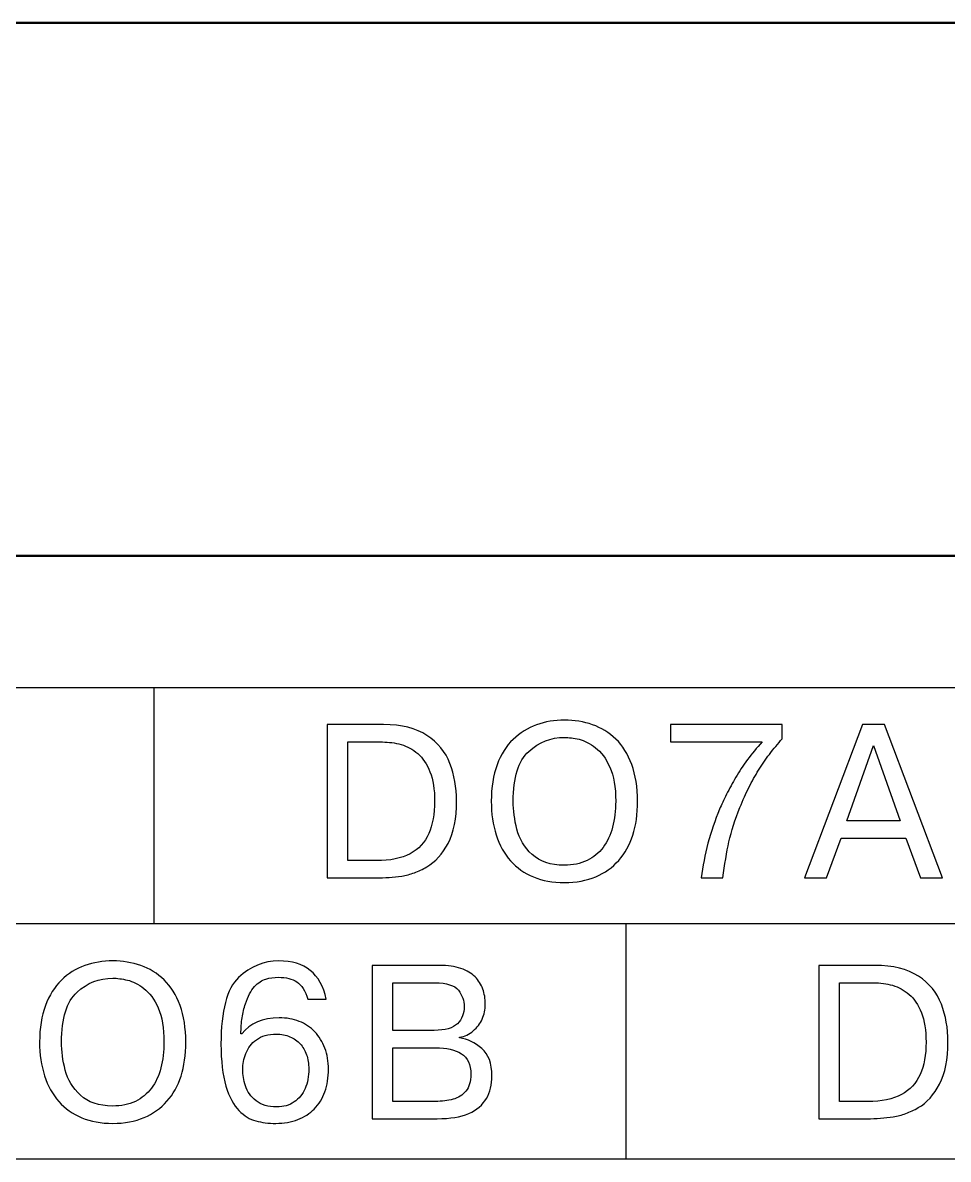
# Model space of a CAD drawing. Header units: millimetres. Extents: x 3520 to 8864, y 403 to 1747.
# Drawn here: x 5632.278 to 5633.173, y 869.368 to 870.467 of the extents above; entities that cross this region are included whole.
import ezdxf

# ---------------------------------------------------------------- set-up
doc = ezdxf.new("R2010")
doc.units = ezdxf.units.MM
doc.layers.add('main', color=5, linetype='Continuous', lineweight=50)
doc.layers.add('text', color=250, linetype='Continuous')

msp = doc.modelspace()

# ---------------------------------------------------------------- linework, layer by layer
at = {"layer": 'main', "color": 0, "linetype": 'Continuous'}
for p, q in [((5635.9879, 870.4665, 1518.358), (5628.4279, 870.4665, 1518.358)), ((5628.4279, 869.9513, 1518.358), (5635.9879, 869.9513, 1518.358))]:
    msp.add_line(p, q, dxfattribs=at)
at = {"layer": 'text', "color": 0}
for points, knots in [([(5628.8655, 869.3678, 1518.358), (5628.8655, 869.3678, 1518.358), (5635.4895, 869.3678, 1518.358), (5635.4895, 869.3678, 1518.358), (5635.4895, 869.3678, 1518.358), (5635.4895, 869.3678, 1518.358), (5635.4895, 869.8238, 1518.358), (5635.4895, 869.8238, 1518.358), (5635.4895, 869.8238, 1518.358), (5635.4895, 869.8238, 1518.358), (5628.8655, 869.8238, 1518.358), (5628.8655, 869.8238, 1518.358), (5628.8655, 869.8238, 1518.358), (5628.8655, 869.8238, 1518.358), (5628.8655, 869.3678, 1518.358), (5628.8655, 869.3678, 1518.358)], [0, 0, 0, 0, 0.25, 0.25, 0.25, 0.25, 0.5, 0.5, 0.5, 0.5, 0.75, 0.75, 0.75, 0.75, 1, 1, 1, 1]), ([(5632.8021, 869.6353, 1518.358), (5632.7909, 869.6353, 1518.358), (5632.7808, 869.6371, 1518.358), (5632.7721, 869.6407, 1518.358), (5632.7721, 869.6407, 1518.358), (5632.7634, 869.6443, 1518.358), (5632.756, 869.6496, 1518.358), (5632.7499, 869.6564, 1518.358), (5632.7499, 869.6564, 1518.358), (5632.7439, 869.6632, 1518.358), (5632.7393, 869.6715, 1518.358), (5632.7361, 869.6813, 1518.358), (5632.7361, 869.6813, 1518.358), (5632.733, 869.6911, 1518.358), (5632.7314, 869.702, 1518.358), (5632.7314, 869.7139, 1518.358), (5632.7314, 869.7139, 1518.358), (5632.7314, 869.7274, 1518.358), (5632.7333, 869.7391, 1518.358), (5632.737, 869.7492, 1518.358), (5632.737, 869.7492, 1518.358), (5632.7408, 869.7592, 1518.358), (5632.7459, 869.7674, 1518.358), (5632.7525, 869.7737, 1518.358), (5632.7525, 869.7737, 1518.358), (5632.759, 869.78, 1518.358), (5632.7666, 869.7847, 1518.358), (5632.7751, 869.7878, 1518.358), (5632.7751, 869.7878, 1518.358), (5632.7836, 869.7909, 1518.358), (5632.7926, 869.7924, 1518.358), (5632.8021, 869.7924, 1518.358), (5632.8021, 869.7924, 1518.358), (5632.8117, 869.7924, 1518.358), (5632.8207, 869.7909, 1518.358), (5632.8293, 869.7879, 1518.358), (5632.8293, 869.7879, 1518.358), (5632.8378, 869.7849, 1518.358), (5632.8453, 869.7803, 1518.358), (5632.8519, 869.774, 1518.358), (5632.8519, 869.774, 1518.358), (5632.8584, 869.7676, 1518.358), (5632.8635, 869.7595, 1518.358), (5632.8672, 869.7494, 1518.358), (5632.8672, 869.7494, 1518.358), (5632.8709, 869.7393, 1518.358), (5632.8728, 869.7274, 1518.358), (5632.8728, 869.7139, 1518.358), (5632.8728, 869.7139, 1518.358), (5632.8728, 869.7015, 1518.358), (5632.8713, 869.6906, 1518.358), (5632.8682, 869.6811, 1518.358), (5632.8682, 869.6811, 1518.358), (5632.8651, 869.6716, 1518.358), (5632.8606, 869.6634, 1518.358), (5632.8546, 869.6567, 1518.358), (5632.8546, 869.6567, 1518.358), (5632.8486, 869.6499, 1518.358), (5632.8412, 869.6446, 1518.358), (5632.8324, 869.6409, 1518.358), (5632.8324, 869.6409, 1518.358), (5632.8236, 869.6372, 1518.358), (5632.8135, 869.6353, 1518.358), (5632.8021, 869.6353, 1518.358)], [0, 0, 0, 0, 0.0625, 0.0625, 0.0625, 0.0625, 0.125, 0.125, 0.125, 0.125, 0.1875, 0.1875, 0.1875, 0.1875, 0.25, 0.25, 0.25, 0.25, 0.3125, 0.3125, 0.3125, 0.3125, 0.375, 0.375, 0.375, 0.375, 0.4375, 0.4375, 0.4375, 0.4375, 0.5, 0.5, 0.5, 0.5, 0.5625, 0.5625, 0.5625, 0.5625, 0.625, 0.625, 0.625, 0.625, 0.6875, 0.6875, 0.6875, 0.6875, 0.75, 0.75, 0.75, 0.75, 0.8125, 0.8125, 0.8125, 0.8125, 0.875, 0.875, 0.875, 0.875, 0.9375, 0.9375, 0.9375, 0.9375, 1, 1, 1, 1]), ([(5632.5728, 869.788, 1518.358), (5632.5728, 869.788, 1518.358), (5632.6273, 869.788, 1518.358), (5632.6273, 869.788, 1518.358), (5632.6273, 869.788, 1518.358), (5632.6447, 869.788, 1518.358), (5632.6587, 869.7845, 1518.358), (5632.6692, 869.7776, 1518.358), (5632.6692, 869.7776, 1518.358), (5632.6798, 869.7706, 1518.358), (5632.6872, 869.7616, 1518.358), (5632.6914, 869.7505, 1518.358), (5632.6914, 869.7505, 1518.358), (5632.6956, 869.7394, 1518.358), (5632.6978, 869.7273, 1518.358), (5632.6978, 869.7143, 1518.358), (5632.6978, 869.7143, 1518.358), (5632.6978, 869.6973, 1518.358), (5632.695, 869.6836, 1518.358), (5632.6896, 869.6732, 1518.358), (5632.6896, 869.6732, 1518.358), (5632.6841, 869.6628, 1518.358), (5632.6773, 869.6552, 1518.358), (5632.6691, 869.6505, 1518.358), (5632.6691, 869.6505, 1518.358), (5632.6651, 869.6482, 1518.358), (5632.661, 869.6463, 1518.358), (5632.657, 869.6448, 1518.358), (5632.657, 869.6448, 1518.358), (5632.653, 869.6433, 1518.358), (5632.649, 869.6422, 1518.358), (5632.6448, 869.6416, 1518.358), (5632.6448, 869.6416, 1518.358), (5632.6368, 869.6404, 1518.358), (5632.6284, 869.6398, 1518.358), (5632.6198, 869.6398, 1518.358), (5632.6198, 869.6398, 1518.358), (5632.6198, 869.6398, 1518.358), (5632.5728, 869.6398, 1518.358), (5632.5728, 869.6398, 1518.358), (5632.5728, 869.6398, 1518.358), (5632.5728, 869.6398, 1518.358), (5632.5728, 869.788, 1518.358), (5632.5728, 869.788, 1518.358)], [0, 0, 0, 0, 0.090909, 0.090909, 0.090909, 0.090909, 0.181818, 0.181818, 0.181818, 0.181818, 0.272727, 0.272727, 0.272727, 0.272727, 0.363636, 0.363636, 0.363636, 0.363636, 0.454545, 0.454545, 0.454545, 0.454545, 0.545455, 0.545455, 0.545455, 0.545455, 0.636364, 0.636364, 0.636364, 0.636364, 0.727273, 0.727273, 0.727273, 0.727273, 0.818182, 0.818182, 0.818182, 0.818182, 0.909091, 0.909091, 0.909091, 0.909091, 1, 1, 1, 1]), ([(5632.9047, 869.7712, 1518.358), (5632.9047, 869.7712, 1518.358), (5632.9047, 869.788, 1518.358), (5632.9047, 869.788, 1518.358), (5632.9047, 869.788, 1518.358), (5632.9047, 869.788, 1518.358), (5633.0128, 869.788, 1518.358), (5633.0128, 869.788, 1518.358), (5633.0128, 869.788, 1518.358), (5633.0128, 869.788, 1518.358), (5633.0128, 869.7744, 1518.358), (5633.0128, 869.7744, 1518.358), (5633.0128, 869.7744, 1518.358), (5633.0085, 869.7696, 1518.358), (5633.0044, 869.7645, 1518.358), (5633.0003, 869.7592, 1518.358), (5633.0003, 869.7592, 1518.358), (5632.9965, 869.7543, 1518.358), (5632.993, 869.7492, 1518.358), (5632.9898, 869.7439, 1518.358), (5632.9898, 869.7439, 1518.358), (5632.9865, 869.7387, 1518.358), (5632.9835, 869.7331, 1518.358), (5632.9805, 869.7273, 1518.358), (5632.9805, 869.7273, 1518.358), (5632.9776, 869.7214, 1518.358), (5632.9747, 869.715, 1518.358), (5632.9718, 869.708, 1518.358), (5632.9718, 869.708, 1518.358), (5632.9671, 869.6961, 1518.358), (5632.9636, 869.6851, 1518.358), (5632.9612, 869.6748, 1518.358), (5632.9612, 869.6748, 1518.358), (5632.9589, 869.6645, 1518.358), (5632.957, 869.6528, 1518.358), (5632.9554, 869.6398, 1518.358), (5632.9554, 869.6398, 1518.358), (5632.9554, 869.6398, 1518.358), (5632.9344, 869.6398, 1518.358), (5632.9344, 869.6398, 1518.358), (5632.9344, 869.6398, 1518.358), (5632.9372, 869.6624, 1518.358), (5632.9431, 869.6846, 1518.358), (5632.9522, 869.7062, 1518.358), (5632.9522, 869.7062, 1518.358), (5632.9539, 869.7103, 1518.358), (5632.9561, 869.7151, 1518.358), (5632.9589, 869.7206, 1518.358), (5632.9589, 869.7206, 1518.358), (5632.9617, 869.7261, 1518.358), (5632.9647, 869.7316, 1518.358), (5632.9679, 869.7371, 1518.358), (5632.9679, 869.7371, 1518.358), (5632.9743, 869.7484, 1518.358), (5632.9828, 869.7598, 1518.358), (5632.9934, 869.7712, 1518.358), (5632.9934, 869.7712, 1518.358), (5632.9934, 869.7712, 1518.358), (5632.9047, 869.7712, 1518.358), (5632.9047, 869.7712, 1518.358)], [0, 0, 0, 0, 0.066667, 0.066667, 0.066667, 0.066667, 0.133333, 0.133333, 0.133333, 0.133333, 0.2, 0.2, 0.2, 0.2, 0.266667, 0.266667, 0.266667, 0.266667, 0.333333, 0.333333, 0.333333, 0.333333, 0.4, 0.4, 0.4, 0.4, 0.466667, 0.466667, 0.466667, 0.466667, 0.533333, 0.533333, 0.533333, 0.533333, 0.6, 0.6, 0.6, 0.6, 0.666667, 0.666667, 0.666667, 0.666667, 0.733333, 0.733333, 0.733333, 0.733333, 0.8, 0.8, 0.8, 0.8, 0.866667, 0.866667, 0.866667, 0.866667, 0.933333, 0.933333, 0.933333, 0.933333, 1, 1, 1, 1]), ([(5633.0696, 869.6781, 1518.358), (5633.0696, 869.6781, 1518.358), (5633.0557, 869.6398, 1518.358), (5633.0557, 869.6398, 1518.358), (5633.0557, 869.6398, 1518.358), (5633.0557, 869.6398, 1518.358), (5633.0343, 869.6398, 1518.358), (5633.0343, 869.6398, 1518.358), (5633.0343, 869.6398, 1518.358), (5633.0343, 869.6398, 1518.358), (5633.0904, 869.788, 1518.358), (5633.0904, 869.788, 1518.358), (5633.0904, 869.788, 1518.358), (5633.0904, 869.788, 1518.358), (5633.1116, 869.788, 1518.358), (5633.1116, 869.788, 1518.358), (5633.1116, 869.788, 1518.358), (5633.1116, 869.788, 1518.358), (5633.1676, 869.6398, 1518.358), (5633.1676, 869.6398, 1518.358), (5633.1676, 869.6398, 1518.358), (5633.1676, 869.6398, 1518.358), (5633.1463, 869.6398, 1518.358), (5633.1463, 869.6398, 1518.358), (5633.1463, 869.6398, 1518.358), (5633.1463, 869.6398, 1518.358), (5633.1322, 869.6781, 1518.358), (5633.1322, 869.6781, 1518.358), (5633.1322, 869.6781, 1518.358), (5633.1322, 869.6781, 1518.358), (5633.0696, 869.6781, 1518.358), (5633.0696, 869.6781, 1518.358)], [0, 0, 0, 0, 0.125, 0.125, 0.125, 0.125, 0.25, 0.25, 0.25, 0.25, 0.375, 0.375, 0.375, 0.375, 0.5, 0.5, 0.5, 0.5, 0.625, 0.625, 0.625, 0.625, 0.75, 0.75, 0.75, 0.75, 0.875, 0.875, 0.875, 0.875, 1, 1, 1, 1]), ([(5632.5927, 869.7712, 1518.358), (5632.5927, 869.7712, 1518.358), (5632.5927, 869.6565, 1518.358), (5632.5927, 869.6565, 1518.358), (5632.5927, 869.6565, 1518.358), (5632.5927, 869.6565, 1518.358), (5632.6204, 869.6565, 1518.358), (5632.6204, 869.6565, 1518.358), (5632.6204, 869.6565, 1518.358), (5632.6337, 869.6565, 1518.358), (5632.6444, 869.6587, 1518.358), (5632.6528, 869.6632, 1518.358), (5632.6528, 869.6632, 1518.358), (5632.6611, 869.6676, 1518.358), (5632.6672, 869.6741, 1518.358), (5632.6709, 869.6826, 1518.358), (5632.6709, 869.6826, 1518.358), (5632.6747, 869.6911, 1518.358), (5632.6766, 869.7015, 1518.358), (5632.6766, 869.7139, 1518.358), (5632.6766, 869.7139, 1518.358), (5632.6766, 869.7252, 1518.358), (5632.6751, 869.7347, 1518.358), (5632.6721, 869.7423, 1518.358), (5632.6721, 869.7423, 1518.358), (5632.6691, 869.7499, 1518.358), (5632.6651, 869.7558, 1518.358), (5632.6603, 869.76, 1518.358), (5632.6603, 869.76, 1518.358), (5632.6554, 869.7642, 1518.358), (5632.6501, 869.7671, 1518.358), (5632.6442, 869.7687, 1518.358), (5632.6442, 869.7687, 1518.358), (5632.6383, 869.7704, 1518.358), (5632.6323, 869.7712, 1518.358), (5632.6261, 869.7712, 1518.358), (5632.6261, 869.7712, 1518.358), (5632.6261, 869.7712, 1518.358), (5632.5927, 869.7712, 1518.358), (5632.5927, 869.7712, 1518.358)], [0, 0, 0, 0, 0.1, 0.1, 0.1, 0.1, 0.2, 0.2, 0.2, 0.2, 0.3, 0.3, 0.3, 0.3, 0.4, 0.4, 0.4, 0.4, 0.5, 0.5, 0.5, 0.5, 0.6, 0.6, 0.6, 0.6, 0.7, 0.7, 0.7, 0.7, 0.8, 0.8, 0.8, 0.8, 0.9, 0.9, 0.9, 0.9, 1, 1, 1, 1]), ([(5632.8021, 869.6521, 1518.358), (5632.8103, 869.6521, 1518.358), (5632.8176, 869.6536, 1518.358), (5632.824, 869.6566, 1518.358), (5632.824, 869.6566, 1518.358), (5632.8302, 869.6597, 1518.358), (5632.8354, 869.6639, 1518.358), (5632.8395, 869.6693, 1518.358), (5632.8395, 869.6693, 1518.358), (5632.8436, 869.6747, 1518.358), (5632.8466, 869.6812, 1518.358), (5632.8487, 869.6889, 1518.358), (5632.8487, 869.6889, 1518.358), (5632.8507, 869.6965, 1518.358), (5632.8517, 869.7048, 1518.358), (5632.8517, 869.7139, 1518.358), (5632.8517, 869.7139, 1518.358), (5632.8517, 869.7274, 1518.358), (5632.8498, 869.7384, 1518.358), (5632.846, 869.7468, 1518.358), (5632.846, 869.7468, 1518.358), (5632.8423, 869.7553, 1518.358), (5632.8377, 869.7616, 1518.358), (5632.8322, 869.7657, 1518.358), (5632.8322, 869.7657, 1518.358), (5632.8268, 869.7699, 1518.358), (5632.8215, 869.7725, 1518.358), (5632.8163, 869.7738, 1518.358), (5632.8163, 869.7738, 1518.358), (5632.8112, 869.775, 1518.358), (5632.8064, 869.7756, 1518.358), (5632.8021, 869.7756, 1518.358), (5632.8021, 869.7756, 1518.358), (5632.7891, 869.7756, 1518.358), (5632.7776, 869.7711, 1518.358), (5632.7676, 869.7621, 1518.358), (5632.7676, 869.7621, 1518.358), (5632.7576, 869.753, 1518.358), (5632.7526, 869.7369, 1518.358), (5632.7526, 869.7139, 1518.358), (5632.7526, 869.7139, 1518.358), (5632.7526, 869.7051, 1518.358), (5632.7538, 869.696, 1518.358), (5632.7562, 869.6868, 1518.358), (5632.7562, 869.6868, 1518.358), (5632.7586, 869.6775, 1518.358), (5632.7635, 869.6695, 1518.358), (5632.7708, 869.6625, 1518.358), (5632.7708, 869.6625, 1518.358), (5632.7782, 869.6556, 1518.358), (5632.7886, 869.6521, 1518.358), (5632.8021, 869.6521, 1518.358)], [0, 0, 0, 0, 0.076923, 0.076923, 0.076923, 0.076923, 0.153846, 0.153846, 0.153846, 0.153846, 0.230769, 0.230769, 0.230769, 0.230769, 0.307692, 0.307692, 0.307692, 0.307692, 0.384615, 0.384615, 0.384615, 0.384615, 0.461538, 0.461538, 0.461538, 0.461538, 0.538462, 0.538462, 0.538462, 0.538462, 0.615385, 0.615385, 0.615385, 0.615385, 0.692308, 0.692308, 0.692308, 0.692308, 0.769231, 0.769231, 0.769231, 0.769231, 0.846154, 0.846154, 0.846154, 0.846154, 0.923077, 0.923077, 0.923077, 0.923077, 1, 1, 1, 1]), ([(5633.0751, 869.6949, 1518.358), (5633.0751, 869.6949, 1518.358), (5633.1268, 869.6949, 1518.358), (5633.1268, 869.6949, 1518.358), (5633.1268, 869.6949, 1518.358), (5633.1268, 869.6949, 1518.358), (5633.1009, 869.7678, 1518.358), (5633.1009, 869.7678, 1518.358), (5633.1009, 869.7678, 1518.358), (5633.1009, 869.7678, 1518.358), (5633.0751, 869.6949, 1518.358), (5633.0751, 869.6949, 1518.358)], [0, 0, 0, 0, 0.333333, 0.333333, 0.333333, 0.333333, 0.666667, 0.666667, 0.666667, 0.666667, 1, 1, 1, 1]), ([(5632.3653, 869.4025, 1518.358), (5632.3541, 869.4025, 1518.358), (5632.3441, 869.4043, 1518.358), (5632.3353, 869.408, 1518.358), (5632.3353, 869.408, 1518.358), (5632.3266, 869.4116, 1518.358), (5632.3192, 869.4168, 1518.358), (5632.3132, 869.4236, 1518.358), (5632.3132, 869.4236, 1518.358), (5632.3071, 869.4304, 1518.358), (5632.3026, 869.4387, 1518.358), (5632.2994, 869.4485, 1518.358), (5632.2994, 869.4485, 1518.358), (5632.2962, 869.4583, 1518.358), (5632.2946, 869.4692, 1518.358), (5632.2946, 869.4811, 1518.358), (5632.2946, 869.4811, 1518.358), (5632.2946, 869.4946, 1518.358), (5632.2965, 869.5064, 1518.358), (5632.3003, 869.5164, 1518.358), (5632.3003, 869.5164, 1518.358), (5632.304, 869.5264, 1518.358), (5632.3091, 869.5346, 1518.358), (5632.3157, 869.5409, 1518.358), (5632.3157, 869.5409, 1518.358), (5632.3222, 869.5473, 1518.358), (5632.3298, 869.552, 1518.358), (5632.3383, 869.555, 1518.358), (5632.3383, 869.555, 1518.358), (5632.3468, 869.5581, 1518.358), (5632.3558, 869.5596, 1518.358), (5632.3653, 869.5596, 1518.358), (5632.3653, 869.5596, 1518.358), (5632.3749, 869.5596, 1518.358), (5632.3839, 869.5581, 1518.358), (5632.3925, 869.5552, 1518.358), (5632.3925, 869.5552, 1518.358), (5632.401, 869.5522, 1518.358), (5632.4086, 869.5475, 1518.358), (5632.4151, 869.5412, 1518.358), (5632.4151, 869.5412, 1518.358), (5632.4216, 869.5349, 1518.358), (5632.4267, 869.5267, 1518.358), (5632.4304, 869.5166, 1518.358), (5632.4304, 869.5166, 1518.358), (5632.4341, 869.5065, 1518.358), (5632.436, 869.4946, 1518.358), (5632.436, 869.4811, 1518.358), (5632.436, 869.4811, 1518.358), (5632.436, 869.4688, 1518.358), (5632.4345, 869.4578, 1518.358), (5632.4314, 869.4483, 1518.358), (5632.4314, 869.4483, 1518.358), (5632.4283, 869.4388, 1518.358), (5632.4238, 869.4307, 1518.358), (5632.4178, 869.4239, 1518.358), (5632.4178, 869.4239, 1518.358), (5632.4118, 869.4171, 1518.358), (5632.4044, 869.4118, 1518.358), (5632.3956, 869.4081, 1518.358), (5632.3956, 869.4081, 1518.358), (5632.3869, 869.4044, 1518.358), (5632.3767, 869.4025, 1518.358), (5632.3653, 869.4025, 1518.358)], [0, 0, 0, 0, 0.0625, 0.0625, 0.0625, 0.0625, 0.125, 0.125, 0.125, 0.125, 0.1875, 0.1875, 0.1875, 0.1875, 0.25, 0.25, 0.25, 0.25, 0.3125, 0.3125, 0.3125, 0.3125, 0.375, 0.375, 0.375, 0.375, 0.4375, 0.4375, 0.4375, 0.4375, 0.5, 0.5, 0.5, 0.5, 0.5625, 0.5625, 0.5625, 0.5625, 0.625, 0.625, 0.625, 0.625, 0.6875, 0.6875, 0.6875, 0.6875, 0.75, 0.75, 0.75, 0.75, 0.8125, 0.8125, 0.8125, 0.8125, 0.875, 0.875, 0.875, 0.875, 0.9375, 0.9375, 0.9375, 0.9375, 1, 1, 1, 1]), ([(5632.5718, 869.5225, 1518.358), (5632.5718, 869.5225, 1518.358), (5632.554, 869.5225, 1518.358), (5632.554, 869.5225, 1518.358), (5632.554, 869.5225, 1518.358), (5632.5516, 869.5307, 1518.358), (5632.5481, 869.5362, 1518.358), (5632.5434, 869.5392, 1518.358), (5632.5434, 869.5392, 1518.358), (5632.5388, 869.5422, 1518.358), (5632.5328, 869.5437, 1518.358), (5632.5257, 869.5437, 1518.358), (5632.5257, 869.5437, 1518.358), (5632.5211, 869.5437, 1518.358), (5632.517, 869.5432, 1518.358), (5632.5133, 869.542, 1518.358), (5632.5133, 869.542, 1518.358), (5632.5097, 869.5409, 1518.358), (5632.506, 869.5385, 1518.358), (5632.5025, 869.5347, 1518.358), (5632.5025, 869.5347, 1518.358), (5632.4989, 869.531, 1518.358), (5632.496, 869.5255, 1518.358), (5632.4937, 869.5181, 1518.358), (5632.4937, 869.5181, 1518.358), (5632.4923, 869.5138, 1518.358), (5632.4912, 869.5093, 1518.358), (5632.4904, 869.5046, 1518.358), (5632.4904, 869.5046, 1518.358), (5632.4897, 869.5, 1518.358), (5632.4893, 869.4948, 1518.358), (5632.4893, 869.489, 1518.358), (5632.4893, 869.489, 1518.358), (5632.4893, 869.489, 1518.358), (5632.4901, 869.489, 1518.358), (5632.4901, 869.489, 1518.358), (5632.4901, 869.489, 1518.358), (5632.4982, 869.4994, 1518.358), (5632.5103, 869.5046, 1518.358), (5632.5263, 869.5046, 1518.358), (5632.5263, 869.5046, 1518.358), (5632.5334, 869.5046, 1518.358), (5632.5398, 869.5034, 1518.358), (5632.5456, 869.5011, 1518.358), (5632.5456, 869.5011, 1518.358), (5632.5514, 869.4989, 1518.358), (5632.5565, 869.4955, 1518.358), (5632.5607, 869.4911, 1518.358), (5632.5607, 869.4911, 1518.358), (5632.565, 869.4866, 1518.358), (5632.5683, 869.4813, 1518.358), (5632.5705, 869.4752, 1518.358), (5632.5705, 869.4752, 1518.358), (5632.5728, 869.4691, 1518.358), (5632.5739, 869.4623, 1518.358), (5632.5739, 869.4549, 1518.358), (5632.5739, 869.4549, 1518.358), (5632.5739, 869.4469, 1518.358), (5632.5728, 869.4397, 1518.358), (5632.5705, 869.4331, 1518.358), (5632.5705, 869.4331, 1518.358), (5632.5682, 869.4266, 1518.358), (5632.5647, 869.421, 1518.358), (5632.5602, 869.4164, 1518.358), (5632.5602, 869.4164, 1518.358), (5632.5559, 869.4121, 1518.358), (5632.5506, 869.4086, 1518.358), (5632.5444, 869.4062, 1518.358), (5632.5444, 869.4062, 1518.358), (5632.538, 869.4038, 1518.358), (5632.5309, 869.4025, 1518.358), (5632.5231, 869.4025, 1518.358), (5632.5231, 869.4025, 1518.358), (5632.5159, 869.4025, 1518.358), (5632.5094, 869.4033, 1518.358), (5632.5037, 869.4049, 1518.358), (5632.5037, 869.4049, 1518.358), (5632.498, 869.4064, 1518.358), (5632.4926, 869.4098, 1518.358), (5632.4874, 869.4149, 1518.358), (5632.4874, 869.4149, 1518.358), (5632.4822, 869.42, 1518.358), (5632.478, 869.4279, 1518.358), (5632.4748, 869.4386, 1518.358), (5632.4748, 869.4386, 1518.358), (5632.4716, 869.4492, 1518.358), (5632.47, 869.4628, 1518.358), (5632.47, 869.4792, 1518.358), (5632.47, 869.4792, 1518.358), (5632.47, 869.5114, 1518.358), (5632.4757, 869.5329, 1518.358), (5632.4871, 869.5435, 1518.358), (5632.4871, 869.5435, 1518.358), (5632.4986, 869.5543, 1518.358), (5632.5115, 869.5596, 1518.358), (5632.5259, 869.5596, 1518.358), (5632.5259, 869.5596, 1518.358), (5632.5511, 869.5596, 1518.358), (5632.5664, 869.5473, 1518.358), (5632.5718, 869.5225, 1518.358)], [0, 0, 0, 0, 0.04, 0.04, 0.04, 0.04, 0.08, 0.08, 0.08, 0.08, 0.12, 0.12, 0.12, 0.12, 0.16, 0.16, 0.16, 0.16, 0.2, 0.2, 0.2, 0.2, 0.24, 0.24, 0.24, 0.24, 0.28, 0.28, 0.28, 0.28, 0.32, 0.32, 0.32, 0.32, 0.36, 0.36, 0.36, 0.36, 0.4, 0.4, 0.4, 0.4, 0.44, 0.44, 0.44, 0.44, 0.48, 0.48, 0.48, 0.48, 0.52, 0.52, 0.52, 0.52, 0.56, 0.56, 0.56, 0.56, 0.6, 0.6, 0.6, 0.6, 0.64, 0.64, 0.64, 0.64, 0.68, 0.68, 0.68, 0.68, 0.72, 0.72, 0.72, 0.72, 0.76, 0.76, 0.76, 0.76, 0.8, 0.8, 0.8, 0.8, 0.84, 0.84, 0.84, 0.84, 0.88, 0.88, 0.88, 0.88, 0.92, 0.92, 0.92, 0.92, 0.96, 0.96, 0.96, 0.96, 1, 1, 1, 1]), ([(5632.6163, 869.5552, 1518.358), (5632.6163, 869.5552, 1518.358), (5632.6813, 869.5552, 1518.358), (5632.6813, 869.5552, 1518.358), (5632.6813, 869.5552, 1518.358), (5632.6855, 869.5552, 1518.358), (5632.6892, 869.5549, 1518.358), (5632.6925, 869.5544, 1518.358), (5632.6925, 869.5544, 1518.358), (5632.6958, 869.554, 1518.358), (5632.699, 869.5532, 1518.358), (5632.702, 869.5522, 1518.358), (5632.702, 869.5522, 1518.358), (5632.7077, 869.5503, 1518.358), (5632.7122, 869.5477, 1518.358), (5632.7157, 869.5442, 1518.358), (5632.7157, 869.5442, 1518.358), (5632.7191, 869.5408, 1518.358), (5632.7216, 869.5368, 1518.358), (5632.7232, 869.5324, 1518.358), (5632.7232, 869.5324, 1518.358), (5632.7248, 869.5279, 1518.358), (5632.7256, 869.523, 1518.358), (5632.7256, 869.5175, 1518.358), (5632.7256, 869.5175, 1518.358), (5632.7256, 869.5126, 1518.358), (5632.7246, 869.5079, 1518.358), (5632.7226, 869.5034, 1518.358), (5632.7226, 869.5034, 1518.358), (5632.7207, 869.4989, 1518.358), (5632.7178, 869.4951, 1518.358), (5632.7139, 869.4919, 1518.358), (5632.7139, 869.4919, 1518.358), (5632.7101, 869.4887, 1518.358), (5632.7057, 869.4866, 1518.358), (5632.7008, 869.4857, 1518.358), (5632.7008, 869.4857, 1518.358), (5632.7008, 869.4857, 1518.358), (5632.7008, 869.4851, 1518.358), (5632.7008, 869.4851, 1518.358), (5632.7008, 869.4851, 1518.358), (5632.7085, 869.4839, 1518.358), (5632.7156, 869.4805, 1518.358), (5632.7222, 869.4749, 1518.358), (5632.7222, 869.4749, 1518.358), (5632.7287, 869.4694, 1518.358), (5632.732, 869.4605, 1518.358), (5632.732, 869.4483, 1518.358), (5632.732, 869.4483, 1518.358), (5632.732, 869.44, 1518.358), (5632.7302, 869.4327, 1518.358), (5632.7267, 869.4266, 1518.358), (5632.7267, 869.4266, 1518.358), (5632.7232, 869.4204, 1518.358), (5632.7175, 869.4156, 1518.358), (5632.7096, 869.4121, 1518.358), (5632.7096, 869.4121, 1518.358), (5632.7017, 869.4087, 1518.358), (5632.6915, 869.407, 1518.358), (5632.6791, 869.407, 1518.358), (5632.6791, 869.407, 1518.358), (5632.6791, 869.407, 1518.358), (5632.6163, 869.407, 1518.358), (5632.6163, 869.407, 1518.358), (5632.6163, 869.407, 1518.358), (5632.6163, 869.407, 1518.358), (5632.6163, 869.5552, 1518.358), (5632.6163, 869.5552, 1518.358)], [0, 0, 0, 0, 0.058824, 0.058824, 0.058824, 0.058824, 0.117647, 0.117647, 0.117647, 0.117647, 0.176471, 0.176471, 0.176471, 0.176471, 0.235294, 0.235294, 0.235294, 0.235294, 0.294118, 0.294118, 0.294118, 0.294118, 0.352941, 0.352941, 0.352941, 0.352941, 0.411765, 0.411765, 0.411765, 0.411765, 0.470588, 0.470588, 0.470588, 0.470588, 0.529412, 0.529412, 0.529412, 0.529412, 0.588235, 0.588235, 0.588235, 0.588235, 0.647059, 0.647059, 0.647059, 0.647059, 0.705882, 0.705882, 0.705882, 0.705882, 0.764706, 0.764706, 0.764706, 0.764706, 0.823529, 0.823529, 0.823529, 0.823529, 0.882353, 0.882353, 0.882353, 0.882353, 0.941176, 0.941176, 0.941176, 0.941176, 1, 1, 1, 1]), ([(5633.048, 869.5552, 1518.358), (5633.048, 869.5552, 1518.358), (5633.1025, 869.5552, 1518.358), (5633.1025, 869.5552, 1518.358), (5633.1025, 869.5552, 1518.358), (5633.1199, 869.5552, 1518.358), (5633.1339, 869.5517, 1518.358), (5633.1444, 869.5448, 1518.358), (5633.1444, 869.5448, 1518.358), (5633.155, 869.5379, 1518.358), (5633.1624, 869.5288, 1518.358), (5633.1666, 869.5177, 1518.358), (5633.1666, 869.5177, 1518.358), (5633.1709, 869.5066, 1518.358), (5633.173, 869.4945, 1518.358), (5633.173, 869.4815, 1518.358), (5633.173, 869.4815, 1518.358), (5633.173, 869.4645, 1518.358), (5633.1703, 869.4508, 1518.358), (5633.1648, 869.4404, 1518.358), (5633.1648, 869.4404, 1518.358), (5633.1594, 869.4301, 1518.358), (5633.1526, 869.4225, 1518.358), (5633.1443, 869.4177, 1518.358), (5633.1443, 869.4177, 1518.358), (5633.1403, 869.4154, 1518.358), (5633.1363, 869.4135, 1518.358), (5633.1323, 869.412, 1518.358), (5633.1323, 869.412, 1518.358), (5633.1282, 869.4105, 1518.358), (5633.1242, 869.4095, 1518.358), (5633.1201, 869.4089, 1518.358), (5633.1201, 869.4089, 1518.358), (5633.112, 869.4076, 1518.358), (5633.1037, 869.407, 1518.358), (5633.095, 869.407, 1518.358), (5633.095, 869.407, 1518.358), (5633.095, 869.407, 1518.358), (5633.048, 869.407, 1518.358), (5633.048, 869.407, 1518.358), (5633.048, 869.407, 1518.358), (5633.048, 869.407, 1518.358), (5633.048, 869.5552, 1518.358), (5633.048, 869.5552, 1518.358)], [0, 0, 0, 0, 0.090909, 0.090909, 0.090909, 0.090909, 0.181818, 0.181818, 0.181818, 0.181818, 0.272727, 0.272727, 0.272727, 0.272727, 0.363636, 0.363636, 0.363636, 0.363636, 0.454545, 0.454545, 0.454545, 0.454545, 0.545455, 0.545455, 0.545455, 0.545455, 0.636364, 0.636364, 0.636364, 0.636364, 0.727273, 0.727273, 0.727273, 0.727273, 0.818182, 0.818182, 0.818182, 0.818182, 0.909091, 0.909091, 0.909091, 0.909091, 1, 1, 1, 1]), ([(5632.3653, 869.4193, 1518.358), (5632.3736, 869.4193, 1518.358), (5632.3809, 869.4208, 1518.358), (5632.3872, 869.4238, 1518.358), (5632.3872, 869.4238, 1518.358), (5632.3935, 869.4269, 1518.358), (5632.3986, 869.4311, 1518.358), (5632.4027, 869.4365, 1518.358), (5632.4027, 869.4365, 1518.358), (5632.4068, 869.4419, 1518.358), (5632.4098, 869.4484, 1518.358), (5632.4119, 869.4561, 1518.358), (5632.4119, 869.4561, 1518.358), (5632.4139, 869.4637, 1518.358), (5632.4149, 869.4721, 1518.358), (5632.4149, 869.4811, 1518.358), (5632.4149, 869.4811, 1518.358), (5632.4149, 869.4946, 1518.358), (5632.413, 869.5056, 1518.358), (5632.4093, 869.5141, 1518.358), (5632.4093, 869.5141, 1518.358), (5632.4055, 869.5225, 1518.358), (5632.4009, 869.5288, 1518.358), (5632.3955, 869.533, 1518.358), (5632.3955, 869.533, 1518.358), (5632.39, 869.5371, 1518.358), (5632.3847, 869.5398, 1518.358), (5632.3796, 869.541, 1518.358), (5632.3796, 869.541, 1518.358), (5632.3744, 869.5422, 1518.358), (5632.3696, 869.5429, 1518.358), (5632.3653, 869.5429, 1518.358), (5632.3653, 869.5429, 1518.358), (5632.3523, 869.5429, 1518.358), (5632.3408, 869.5384, 1518.358), (5632.3308, 869.5293, 1518.358), (5632.3308, 869.5293, 1518.358), (5632.3208, 869.5202, 1518.358), (5632.3158, 869.5042, 1518.358), (5632.3158, 869.4811, 1518.358), (5632.3158, 869.4811, 1518.358), (5632.3158, 869.4723, 1518.358), (5632.317, 869.4633, 1518.358), (5632.3194, 869.454, 1518.358), (5632.3194, 869.454, 1518.358), (5632.3218, 869.4448, 1518.358), (5632.3267, 869.4367, 1518.358), (5632.3341, 869.4297, 1518.358), (5632.3341, 869.4297, 1518.358), (5632.3414, 869.4228, 1518.358), (5632.3518, 869.4193, 1518.358), (5632.3653, 869.4193, 1518.358)], [0, 0, 0, 0, 0.076923, 0.076923, 0.076923, 0.076923, 0.153846, 0.153846, 0.153846, 0.153846, 0.230769, 0.230769, 0.230769, 0.230769, 0.307692, 0.307692, 0.307692, 0.307692, 0.384615, 0.384615, 0.384615, 0.384615, 0.461538, 0.461538, 0.461538, 0.461538, 0.538462, 0.538462, 0.538462, 0.538462, 0.615385, 0.615385, 0.615385, 0.615385, 0.692308, 0.692308, 0.692308, 0.692308, 0.769231, 0.769231, 0.769231, 0.769231, 0.846154, 0.846154, 0.846154, 0.846154, 0.923077, 0.923077, 0.923077, 0.923077, 1, 1, 1, 1]), ([(5632.6363, 869.5384, 1518.358), (5632.6363, 869.5384, 1518.358), (5632.6363, 869.4924, 1518.358), (5632.6363, 869.4924, 1518.358), (5632.6363, 869.4924, 1518.358), (5632.6363, 869.4924, 1518.358), (5632.6763, 869.4924, 1518.358), (5632.6763, 869.4924, 1518.358), (5632.6763, 869.4924, 1518.358), (5632.6868, 869.4924, 1518.358), (5632.6943, 869.4945, 1518.358), (5632.6987, 869.4989, 1518.358), (5632.6987, 869.4989, 1518.358), (5632.703, 869.5033, 1518.358), (5632.7052, 869.5088, 1518.358), (5632.7052, 869.5154, 1518.358), (5632.7052, 869.5154, 1518.358), (5632.7052, 869.521, 1518.358), (5632.7034, 869.5263, 1518.358), (5632.6996, 869.5312, 1518.358), (5632.6996, 869.5312, 1518.358), (5632.6958, 869.536, 1518.358), (5632.6883, 869.5384, 1518.358), (5632.6769, 869.5384, 1518.358), (5632.6769, 869.5384, 1518.358), (5632.6769, 869.5384, 1518.358), (5632.6363, 869.5384, 1518.358), (5632.6363, 869.5384, 1518.358)], [0, 0, 0, 0, 0.142857, 0.142857, 0.142857, 0.142857, 0.285714, 0.285714, 0.285714, 0.285714, 0.428571, 0.428571, 0.428571, 0.428571, 0.571429, 0.571429, 0.571429, 0.571429, 0.714286, 0.714286, 0.714286, 0.714286, 0.857143, 0.857143, 0.857143, 0.857143, 1, 1, 1, 1]), ([(5633.068, 869.5384, 1518.358), (5633.068, 869.5384, 1518.358), (5633.068, 869.4237, 1518.358), (5633.068, 869.4237, 1518.358), (5633.068, 869.4237, 1518.358), (5633.068, 869.4237, 1518.358), (5633.0956, 869.4237, 1518.358), (5633.0956, 869.4237, 1518.358), (5633.0956, 869.4237, 1518.358), (5633.1089, 869.4237, 1518.358), (5633.1197, 869.426, 1518.358), (5633.128, 869.4304, 1518.358), (5633.128, 869.4304, 1518.358), (5633.1363, 869.4349, 1518.358), (5633.1424, 869.4413, 1518.358), (5633.1461, 869.4498, 1518.358), (5633.1461, 869.4498, 1518.358), (5633.1499, 869.4583, 1518.358), (5633.1518, 869.4688, 1518.358), (5633.1518, 869.4811, 1518.358), (5633.1518, 869.4811, 1518.358), (5633.1518, 869.4925, 1518.358), (5633.1503, 869.5019, 1518.358), (5633.1473, 869.5095, 1518.358), (5633.1473, 869.5095, 1518.358), (5633.1443, 869.5171, 1518.358), (5633.1403, 869.523, 1518.358), (5633.1355, 869.5272, 1518.358), (5633.1355, 869.5272, 1518.358), (5633.1306, 869.5314, 1518.358), (5633.1253, 869.5343, 1518.358), (5633.1194, 869.536, 1518.358), (5633.1194, 869.536, 1518.358), (5633.1136, 869.5376, 1518.358), (5633.1075, 869.5384, 1518.358), (5633.1013, 869.5384, 1518.358), (5633.1013, 869.5384, 1518.358), (5633.1013, 869.5384, 1518.358), (5633.068, 869.5384, 1518.358), (5633.068, 869.5384, 1518.358)], [0, 0, 0, 0, 0.1, 0.1, 0.1, 0.1, 0.2, 0.2, 0.2, 0.2, 0.3, 0.3, 0.3, 0.3, 0.4, 0.4, 0.4, 0.4, 0.5, 0.5, 0.5, 0.5, 0.6, 0.6, 0.6, 0.6, 0.7, 0.7, 0.7, 0.7, 0.8, 0.8, 0.8, 0.8, 0.9, 0.9, 0.9, 0.9, 1, 1, 1, 1]), ([(5632.491, 869.4544, 1518.358), (5632.491, 869.4496, 1518.358), (5632.4919, 869.4444, 1518.358), (5632.4937, 869.4388, 1518.358), (5632.4937, 869.4388, 1518.358), (5632.4955, 869.4332, 1518.358), (5632.4989, 869.4284, 1518.358), (5632.5039, 869.4244, 1518.358), (5632.5039, 869.4244, 1518.358), (5632.5089, 869.4205, 1518.358), (5632.5156, 869.4184, 1518.358), (5632.524, 869.4184, 1518.358), (5632.524, 869.4184, 1518.358), (5632.5305, 869.4184, 1518.358), (5632.5361, 869.42, 1518.358), (5632.5408, 869.4232, 1518.358), (5632.5408, 869.4232, 1518.358), (5632.5454, 869.4264, 1518.358), (5632.549, 869.4307, 1518.358), (5632.5514, 869.4362, 1518.358), (5632.5514, 869.4362, 1518.358), (5632.5537, 869.4417, 1518.358), (5632.5549, 869.448, 1518.358), (5632.5549, 869.4551, 1518.358), (5632.5549, 869.4551, 1518.358), (5632.5549, 869.4602, 1518.358), (5632.5542, 869.4648, 1518.358), (5632.5527, 869.4689, 1518.358), (5632.5527, 869.4689, 1518.358), (5632.5512, 869.473, 1518.358), (5632.5492, 869.4765, 1518.358), (5632.5466, 869.4794, 1518.358), (5632.5466, 869.4794, 1518.358), (5632.544, 869.4823, 1518.358), (5632.5406, 869.4846, 1518.358), (5632.5367, 869.4863, 1518.358), (5632.5367, 869.4863, 1518.358), (5632.5326, 869.4879, 1518.358), (5632.5283, 869.4888, 1518.358), (5632.5236, 869.4888, 1518.358), (5632.5236, 869.4888, 1518.358), (5632.5156, 869.4888, 1518.358), (5632.5092, 869.487, 1518.358), (5632.5043, 869.4834, 1518.358), (5632.5043, 869.4834, 1518.358), (5632.4995, 869.4798, 1518.358), (5632.4961, 869.4754, 1518.358), (5632.494, 869.4702, 1518.358), (5632.494, 869.4702, 1518.358), (5632.492, 869.4651, 1518.358), (5632.491, 869.4598, 1518.358), (5632.491, 869.4544, 1518.358)], [0, 0, 0, 0, 0.076923, 0.076923, 0.076923, 0.076923, 0.153846, 0.153846, 0.153846, 0.153846, 0.230769, 0.230769, 0.230769, 0.230769, 0.307692, 0.307692, 0.307692, 0.307692, 0.384615, 0.384615, 0.384615, 0.384615, 0.461538, 0.461538, 0.461538, 0.461538, 0.538462, 0.538462, 0.538462, 0.538462, 0.615385, 0.615385, 0.615385, 0.615385, 0.692308, 0.692308, 0.692308, 0.692308, 0.769231, 0.769231, 0.769231, 0.769231, 0.846154, 0.846154, 0.846154, 0.846154, 0.923077, 0.923077, 0.923077, 0.923077, 1, 1, 1, 1]), ([(5632.6363, 869.4756, 1518.358), (5632.6363, 869.4756, 1518.358), (5632.6363, 869.4237, 1518.358), (5632.6363, 869.4237, 1518.358), (5632.6363, 869.4237, 1518.358), (5632.6363, 869.4237, 1518.358), (5632.6775, 869.4237, 1518.358), (5632.6775, 869.4237, 1518.358), (5632.6775, 869.4237, 1518.358), (5632.6836, 869.4237, 1518.358), (5632.6893, 869.4244, 1518.358), (5632.6944, 869.4258, 1518.358), (5632.6944, 869.4258, 1518.358), (5632.6994, 869.4272, 1518.358), (5632.7036, 869.4298, 1518.358), (5632.7068, 869.4337, 1518.358), (5632.7068, 869.4337, 1518.358), (5632.71, 869.4376, 1518.358), (5632.7116, 869.443, 1518.358), (5632.7116, 869.45, 1518.358), (5632.7116, 869.45, 1518.358), (5632.7116, 869.4594, 1518.358), (5632.7086, 869.466, 1518.358), (5632.7025, 869.4699, 1518.358), (5632.7025, 869.4699, 1518.358), (5632.6964, 869.4737, 1518.358), (5632.6881, 869.4756, 1518.358), (5632.6775, 869.4756, 1518.358), (5632.6775, 869.4756, 1518.358), (5632.6775, 869.4756, 1518.358), (5632.6363, 869.4756, 1518.358), (5632.6363, 869.4756, 1518.358)], [0, 0, 0, 0, 0.125, 0.125, 0.125, 0.125, 0.25, 0.25, 0.25, 0.25, 0.375, 0.375, 0.375, 0.375, 0.5, 0.5, 0.5, 0.5, 0.625, 0.625, 0.625, 0.625, 0.75, 0.75, 0.75, 0.75, 0.875, 0.875, 0.875, 0.875, 1, 1, 1, 1])]:
    msp.add_open_spline(points, degree=3, knots=knots, dxfattribs=at)
for points in [[(5632.4055, 869.5958, 1518.358), (5632.4055, 869.5958, 1518.358), (5632.4055, 869.8238, 1518.358), (5632.4055, 869.8238, 1518.358)], [(5628.8655, 869.5958, 1518.358), (5628.8655, 869.5958, 1518.358), (5635.4895, 869.5958, 1518.358), (5635.4895, 869.5958, 1518.358)], [(5632.8615, 869.5958, 1518.358), (5632.8615, 869.5958, 1518.358), (5632.8615, 869.3678, 1518.358), (5632.8615, 869.3678, 1518.358)]]:
    msp.add_open_spline(points, degree=3, dxfattribs=at)

doc.saveas('drawing.dxf')
